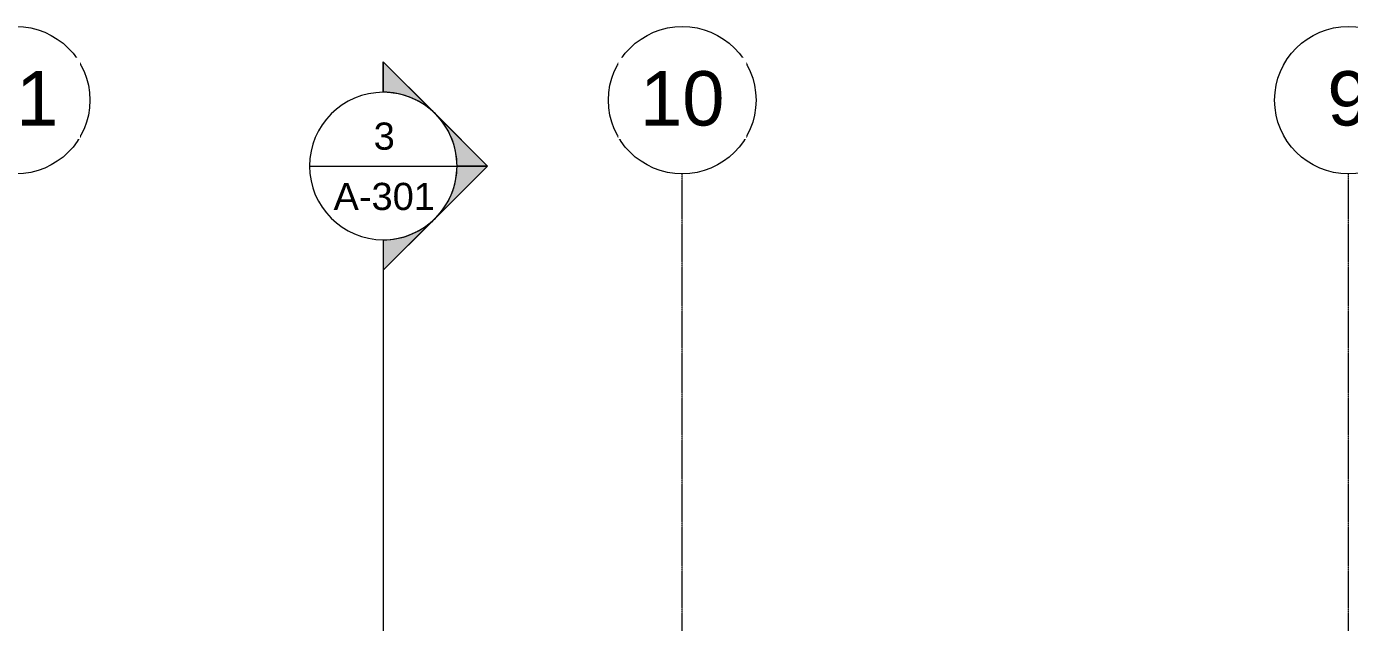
# Model space of a CAD drawing. Header units: inches. Extents: x -26493 to -10162, y -132 to 713.
# Drawn here: x -25393 to -24819, y 379 to 638 of the extents above; entities that cross this region are included whole.
import ezdxf

# ---------------------------------------------------------------- set-up
doc = ezdxf.new("R2010")
doc.units = ezdxf.units.IN
doc.header["$MEASUREMENT"] = 0
doc.linetypes.add('Grid Line 1_2_', pattern=[0.875, 0.5, -0.125, 0.125, -0.125])
for name, color, linetype, lineweight in [('G-ANNO-SYMB', 111, 'Continuous', 9), ('S-GRID', 1, 'Continuous', 9), ('S-GRID-IDEN', 1, 'Continuous', 9)]:
    doc.layers.add(name, color=color, linetype=linetype, lineweight=lineweight)
doc.styles.add('Arial_1', font='arial.ttf', dxfattribs={"height": 23.60479})
doc.styles.add('Arial_2', font='arial.ttf', dxfattribs={"height": 11.802395})

# ---------------------------------------------------------------- blocks, each defined once
blk = doc.blocks.new('Grid - Grid Head - Circle-14747-Section 13')
at = {"layer": 'S-GRID-IDEN'}
blk.add_circle((-22796.39, 605.76), 32, dxfattribs=at)
blk = doc.blocks.new('Section - Section Head - Filled-1526-Section 13')
at = {"layer": 'G-ANNO-SYMB'}
h = blk.add_hatch(color=256, dxfattribs=at)
edge = h.paths.add_edge_path(flags=0)
edge.add_arc((-25238.09, 577.16), 32.04, 47.9216, 90)
edge.add_line((-25238.09, 609.2), (-25238.09, 622.41))
edge.add_line((-25238.09, 622.41), (-25216.62, 600.94))
h = blk.add_hatch(color=256, dxfattribs=at)
edge = h.paths.add_edge_path(flags=0)
edge.add_line((-25215.47, 599.78), (-25192.84, 577.16))
edge.add_line((-25192.84, 577.16), (-25206.09, 577.16))
edge.add_arc((-25238.09, 577.16), 32, 0, 45)
h = blk.add_hatch(color=256, dxfattribs=at)
edge = h.paths.add_edge_path(flags=0)
edge.add_arc((-25238.09, 577.16), 32, 315, 360)
edge.add_line((-25206.09, 577.16), (-25192.84, 577.16))
edge.add_line((-25192.84, 577.16), (-25215.47, 554.53))
h = blk.add_hatch(color=256, dxfattribs=at)
edge = h.paths.add_edge_path(flags=0)
edge.add_line((-25216.62, 553.37), (-25238.09, 531.9))
edge.add_line((-25238.09, 531.9), (-25238.09, 545.12))
edge.add_arc((-25238.09, 577.16), 32.04, 270, 312.0784)
for p, q in [((-25192.84, 577.16), (-25238.09, 622.41)), ((-25238.09, 609.16), (-25238.09, 622.41)), ((-25216.62, 600.94), (-25238.09, 622.41)), ((-25238.09, 622.41), (-25238.09, 609.2)), ((-25192.84, 577.16), (-25215.47, 599.78)), ((-25192.84, 577.16), (-25238.09, 531.9)), ((-25215.47, 554.53), (-25192.84, 577.16)), ((-25206.09, 577.16), (-25192.84, 577.16)), ((-25192.84, 577.16), (-25206.09, 577.16)), ((-25238.09, 531.9), (-25216.62, 553.37)), ((-25238.09, 545.16), (-25238.09, 531.9)), ((-25238.09, 545.12), (-25238.09, 531.9))]:
    blk.add_line(p, q, dxfattribs=at)
for radius, start, end in [(32, 90, 270), (32.04, 47.9216, 90), (32, 270, 90), (32, 0, 45), (32, 315, 360), (32.04, 270, 312.0784)]:
    blk.add_arc((-25238.09, 577.16), radius, start, end, dxfattribs=at)

msp = doc.modelspace()

# ---------------------------------------------------------------- linework, layer by layer
at = {"layer": 'G-ANNO-SYMB'}
for p, q in [((-25270.09, 577.16), (-25206.09, 577.16)), ((-25238.09, 545.16), (-25238.09, -54.82))]:
    msp.add_line(p, q, dxfattribs=at)
at = {"layer": 'S-GRID', "linetype": 'Grid Line 1_2_'}
for p, q in [((-25108.39, -132), (-25108.39, 573.76)), ((-24819.39, -132), (-24819.39, 573.76))]:
    msp.add_line(p, q, dxfattribs=at)

# ---------------------------------------------------------------- block references
at = {"layer": 'G-ANNO-SYMB'}
msp.add_blockref('Section - Section Head - Filled-1526-Section 13', (0, 0), dxfattribs=at)
at = {"layer": 'S-GRID-IDEN'}
for p in [(-2601, 0), (-2312, 0), (-2023, 0)]:
    msp.add_blockref('Grid - Grid Head - Circle-14747-Section 13', p, dxfattribs=at)

# ---------------------------------------------------------------- texts
at = {"layer": 'G-ANNO-SYMB', "attachment_point": 2, "line_spacing_factor": 0.938532, "style": 'Arial_2'}
for s, insert, char_height, width in [('3', (-25237.68, 596.05), 11.8, 10.944), ('A-301', (-25237.68, 569.87), 11.802, 52.416)]:
    msp.add_mtext(s, dxfattribs=dict(at, insert=insert, char_height=char_height, width=width))

# ---------------------------------------------------------------- next in the draw order: texts
at = {"layer": 'S-GRID-IDEN', "attachment_point": 2, "line_spacing_factor": 0.938532, "style": 'Arial_1', "bg_fill": 3, "box_fill_scale": 1.25, "bg_fill_color": 0, "bg_fill_transparency": 0}
for s, insert, char_height, width in [('11', (-25397.4, 618.35), 23.605, 43.776), ('10', (-25108.4, 618.35), 23.605, 43.776), ('9', (-24819.4, 618.35), 23.6, 21.888)]:
    msp.add_mtext(s, dxfattribs=dict(at, insert=insert, char_height=char_height, width=width))

doc.saveas('drawing.dxf')
